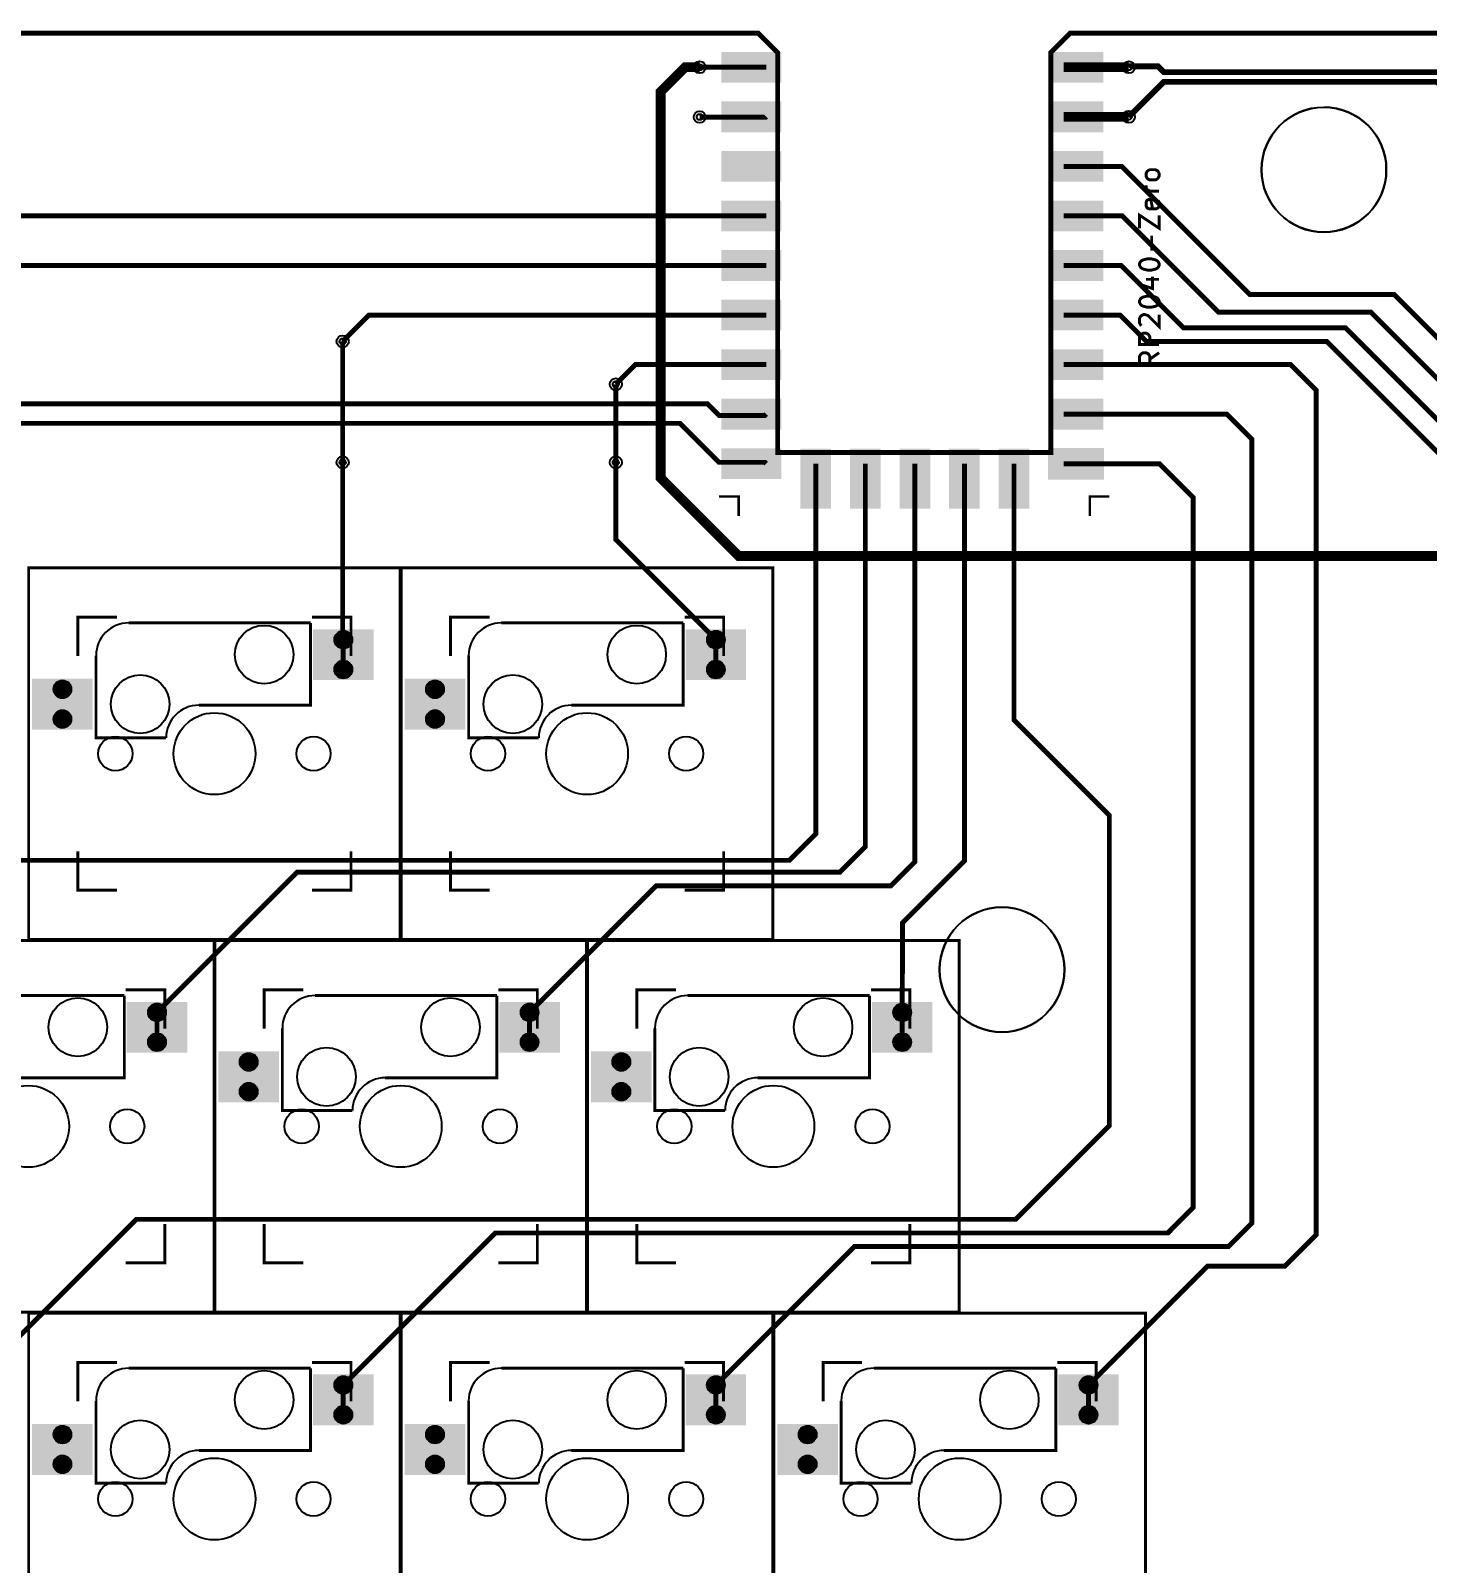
# Model space of a CAD drawing. Header units: millimetres. Extents: x 40 to 250, y -150 to -30.
# Drawn here: x 83.7 to 155.3, y -108.4 to -29.9 of the extents above; entities that cross this region are included whole.
import ezdxf

# ---------------------------------------------------------------- set-up
doc = ezdxf.new("R2010")
doc.units = ezdxf.units.MM
for name, color, linetype, true_color in [('BoardOutline', 7, 'Continuous', 0xff00ff), ('BottomLayer', 7, 'Continuous', 0x0000ff), ('BottomPasteMaskLayer', 7, 'Continuous', 0x800000), ('BottomSilkLayer', 7, 'Continuous', 0x808000), ('BottomSolderMaskLayer', 7, 'Continuous', 0xaa00ff), ('Document', 7, 'Continuous', 0xffffff), ('Hole', 7, 'Continuous', 0x222222), ('Multi-Layer', 7, 'Continuous', 0xc0c0c0), ('TopLayer', 7, 'Continuous', 0xff0000), ('TopPasteMaskLayer', 7, 'Continuous', 0x808080), ('TopSilkLayer', 7, 'Continuous', 0xffff00), ('TopSolderMaskLayer', 7, 'Continuous', 0x800080)]:
    doc.layers.add(name, color=color, linetype=linetype, true_color=true_color)

msp = doc.modelspace()

# ---------------------------------------------------------------- hatches: boundary and pattern name
at = {"layer": 'BottomLayer'}
for points in [[(98.234, -60.603), (101.233, -60.603), (101.233, -63.105), (98.234, -63.105)], [(117.334, -60.603), (120.334, -60.603), (120.334, -63.105), (117.334, -63.105)], [(83.834, -63.143), (86.834, -63.143), (86.834, -65.645), (83.834, -65.645)], [(102.935, -63.143), (105.934, -63.143), (105.934, -65.645), (102.935, -65.645)], [(88.684, -79.703), (91.683, -79.703), (91.683, -82.205), (88.684, -82.205)], [(107.784, -79.703), (110.783, -79.703), (110.783, -82.205), (107.784, -82.205)], [(126.884, -79.703), (129.884, -79.703), (129.884, -82.205), (126.884, -82.205)], [(93.384, -82.243), (96.384, -82.243), (96.384, -84.745), (93.384, -84.745)], [(112.485, -82.243), (115.484, -82.243), (115.484, -84.745), (112.485, -84.745)], [(98.234, -98.804), (101.233, -98.804), (101.233, -101.306), (98.234, -101.306)], [(117.334, -98.804), (120.333, -98.804), (120.333, -101.306), (117.334, -101.306)], [(136.434, -98.804), (139.434, -98.804), (139.434, -101.306), (136.434, -101.306)], [(83.834, -101.344), (86.834, -101.344), (86.834, -103.846), (83.834, -103.846)], [(102.934, -101.344), (105.934, -101.344), (105.934, -103.846), (102.934, -103.846)], [(122.035, -101.344), (125.034, -101.344), (125.034, -103.846), (122.035, -103.846)]]:
    msp.add_hatch(color=256, dxfattribs=at).paths.add_polyline_path(points)
at = {"layer": 'BottomPasteMaskLayer'}
for points in [[(98.234, -60.603), (101.233, -60.603), (101.233, -63.105), (98.234, -63.105)], [(117.334, -60.603), (120.334, -60.603), (120.334, -63.105), (117.334, -63.105)], [(83.834, -63.143), (86.834, -63.143), (86.834, -65.645), (83.834, -65.645)], [(102.935, -63.143), (105.934, -63.143), (105.934, -65.645), (102.935, -65.645)], [(88.684, -79.703), (91.683, -79.703), (91.683, -82.205), (88.684, -82.205)], [(107.784, -79.703), (110.783, -79.703), (110.783, -82.205), (107.784, -82.205)], [(126.884, -79.703), (129.884, -79.703), (129.884, -82.205), (126.884, -82.205)], [(93.384, -82.243), (96.384, -82.243), (96.384, -84.745), (93.384, -84.745)], [(112.485, -82.243), (115.484, -82.243), (115.484, -84.745), (112.485, -84.745)], [(98.234, -98.804), (101.233, -98.804), (101.233, -101.306), (98.234, -101.306)], [(117.334, -98.804), (120.333, -98.804), (120.333, -101.306), (117.334, -101.306)], [(136.434, -98.804), (139.434, -98.804), (139.434, -101.306), (136.434, -101.306)], [(83.834, -101.344), (86.834, -101.344), (86.834, -103.846), (83.834, -103.846)], [(102.934, -101.344), (105.934, -101.344), (105.934, -103.846), (102.934, -103.846)], [(122.035, -101.344), (125.034, -101.344), (125.034, -103.846), (122.035, -103.846)]]:
    msp.add_hatch(color=256, dxfattribs=at).paths.add_polyline_path(points)
at = {"layer": 'BottomSolderMaskLayer'}
for points in [[(98.183, -60.552), (101.284, -60.552), (101.284, -63.156), (98.183, -63.156)], [(99.276, -61.092, 1), (100.191, -61.092, 1)], [(117.283, -60.552), (120.384, -60.552), (120.384, -63.156), (117.283, -63.156)], [(118.376, -61.092, 1), (119.291, -61.092, 1)], [(99.276, -62.616, 1), (100.191, -62.616, 1)], [(118.376, -62.616, 1), (119.291, -62.616, 1)], [(83.783, -63.092), (86.885, -63.092), (86.885, -65.696), (83.783, -65.696)], [(84.877, -63.632, 1), (85.791, -63.632, 1)], [(102.884, -63.092), (105.985, -63.092), (105.985, -65.696), (102.884, -65.696)], [(103.977, -63.632, 1), (104.892, -63.632, 1)], [(84.877, -65.156, 1), (85.791, -65.156, 1)], [(103.977, -65.156, 1), (104.892, -65.156, 1)], [(88.633, -79.653), (91.734, -79.653), (91.734, -82.256), (88.633, -82.256)], [(89.726, -80.193, 1), (90.641, -80.193, 1)], [(107.733, -79.653), (110.834, -79.653), (110.834, -82.256), (107.733, -82.256)], [(108.826, -80.193, 1), (109.741, -80.193, 1)], [(126.833, -79.653), (129.934, -79.653), (129.934, -82.256), (126.833, -82.256)], [(127.927, -80.193, 1), (128.841, -80.193, 1)], [(89.726, -81.717, 1), (90.641, -81.717, 1)], [(108.826, -81.717, 1), (109.741, -81.717, 1)], [(127.927, -81.717, 1), (128.841, -81.717, 1)], [(93.333, -82.193), (96.435, -82.193), (96.435, -84.796), (93.333, -84.796)], [(94.427, -82.733, 1), (95.341, -82.733, 1)], [(112.434, -82.193), (115.535, -82.193), (115.535, -84.796), (112.434, -84.796)], [(113.527, -82.733, 1), (114.442, -82.733, 1)], [(94.427, -84.257, 1), (95.341, -84.257, 1)], [(113.527, -84.257, 1), (114.442, -84.257, 1)], [(98.183, -98.753), (101.284, -98.753), (101.284, -101.357), (98.183, -101.357)], [(99.276, -99.293, 1), (100.191, -99.293, 1)], [(117.283, -98.753), (120.384, -98.753), (120.384, -101.357), (117.283, -101.357)], [(118.376, -99.293, 1), (119.291, -99.293, 1)], [(136.383, -98.753), (139.484, -98.753), (139.484, -101.357), (136.383, -101.357)], [(137.477, -99.293, 1), (138.391, -99.293, 1)], [(99.276, -100.817, 1), (100.191, -100.817, 1)], [(118.376, -100.817, 1), (119.291, -100.817, 1)], [(137.477, -100.817, 1), (138.391, -100.817, 1)], [(83.783, -101.293), (86.885, -101.293), (86.885, -103.897), (83.783, -103.897)], [(102.883, -101.293), (105.985, -101.293), (105.985, -103.897), (102.883, -103.897)], [(121.984, -101.293), (125.085, -101.293), (125.085, -103.897), (121.984, -103.897)], [(84.877, -101.833, 1), (85.791, -101.833, 1)], [(103.977, -101.833, 1), (104.891, -101.833, 1)], [(123.077, -101.833, 1), (123.992, -101.833, 1)], [(84.877, -103.357, 1), (85.791, -103.357, 1)], [(103.977, -103.357, 1), (104.891, -103.357, 1)], [(123.077, -103.357, 1), (123.992, -103.357, 1)]]:
    msp.add_hatch(color=256, dxfattribs=at).paths.add_polyline_path(points)
at = {"layer": 'Multi-Layer'}
for points in [[(99.327, -61.092, 1), (100.14, -61.092, 1)], [(118.427, -61.092, 1), (119.24, -61.092, 1)], [(99.327, -62.616, 1), (100.14, -62.616, 1)], [(118.427, -62.616, 1), (119.24, -62.616, 1)], [(84.928, -63.632, 1), (85.741, -63.632, 1)], [(104.028, -63.632, 1), (104.841, -63.632, 1)], [(84.928, -65.156, 1), (85.741, -65.156, 1)], [(104.028, -65.156, 1), (104.841, -65.156, 1)], [(89.777, -80.193, 1), (90.59, -80.193, 1)], [(108.877, -80.193, 1), (109.69, -80.193, 1)], [(127.977, -80.193, 1), (128.79, -80.193, 1)], [(89.777, -81.717, 1), (90.59, -81.717, 1)], [(108.877, -81.717, 1), (109.69, -81.717, 1)], [(127.977, -81.717, 1), (128.79, -81.717, 1)], [(94.478, -82.733, 1), (95.291, -82.733, 1)], [(113.578, -82.733, 1), (114.391, -82.733, 1)], [(94.478, -84.257, 1), (95.291, -84.257, 1)], [(113.578, -84.257, 1), (114.391, -84.257, 1)], [(99.327, -99.293, 1), (100.14, -99.293, 1)], [(118.427, -99.293, 1), (119.24, -99.293, 1)], [(137.527, -99.293, 1), (138.34, -99.293, 1)], [(99.327, -100.817, 1), (100.14, -100.817, 1)], [(118.427, -100.817, 1), (119.24, -100.817, 1)], [(137.527, -100.817, 1), (138.34, -100.817, 1)], [(84.928, -101.833, 1), (85.741, -101.833, 1)], [(104.028, -101.833, 1), (104.84, -101.833, 1)], [(123.128, -101.833, 1), (123.941, -101.833, 1)], [(84.928, -103.357, 1), (85.741, -103.357, 1)], [(104.028, -103.357, 1), (104.84, -103.357, 1)], [(123.128, -103.357, 1), (123.941, -103.357, 1)]]:
    msp.add_hatch(color=256, dxfattribs=at).paths.add_polyline_path(points)
at = {"layer": 'TopLayer'}
for points in [[(119.15, -30.988), (122.174, -30.988), (122.174, -32.512), (119.15, -32.512)], [(135.891, -30.988), (138.653, -30.988), (138.653, -32.512), (135.891, -32.512)], [(119.15, -33.528), (122.174, -33.528), (122.174, -35.052), (119.15, -35.052)], [(135.891, -33.528), (138.653, -33.528), (138.653, -35.052), (135.891, -35.052)], [(119.15, -36.068), (122.174, -36.068), (122.174, -37.592), (119.15, -37.592)], [(135.891, -36.068), (138.653, -36.068), (138.653, -37.592), (135.891, -37.592)], [(119.15, -38.608), (122.174, -38.608), (122.174, -40.132), (119.15, -40.132)], [(135.891, -38.608), (138.653, -38.608), (138.653, -40.132), (135.891, -40.132)], [(119.15, -41.148), (122.174, -41.148), (122.174, -42.672), (119.15, -42.672)], [(135.891, -41.148), (138.653, -41.148), (138.653, -42.672), (135.891, -42.672)], [(119.15, -43.688), (122.174, -43.688), (122.174, -45.212), (119.15, -45.212)], [(135.891, -43.688), (138.653, -43.688), (138.653, -45.212), (135.891, -45.212)], [(119.15, -46.228), (122.174, -46.228), (122.174, -47.752), (119.15, -47.752)], [(135.891, -46.228), (138.653, -46.228), (138.653, -47.752), (135.891, -47.752)], [(119.15, -48.768), (122.174, -48.768), (122.174, -50.292), (119.15, -50.292)], [(135.891, -48.768), (138.653, -48.768), (138.653, -50.292), (135.891, -50.292)], [(119.15, -51.308), (122.174, -51.308), (122.174, -52.832), (119.15, -52.832)], [(123.19, -51.308), (124.714, -51.308), (124.714, -54.332), (123.19, -54.332)], [(125.73, -51.308), (127.254, -51.308), (127.254, -54.332), (125.73, -54.332)], [(128.27, -51.308), (129.794, -51.308), (129.794, -54.332), (128.27, -54.332)], [(130.811, -51.308), (132.335, -51.308), (132.335, -54.332), (130.811, -54.332)], [(133.351, -51.308), (134.875, -51.308), (134.875, -54.332), (133.351, -54.332)], [(135.891, -51.308), (138.653, -51.308), (138.653, -52.832), (135.891, -52.832)]]:
    msp.add_hatch(color=256, dxfattribs=at).paths.add_polyline_path(points)
at = {"layer": 'TopPasteMaskLayer'}
for points in [[(119.15, -30.988), (122.174, -30.988), (122.174, -32.512), (119.15, -32.512)], [(135.891, -30.988), (138.653, -30.988), (138.653, -32.512), (135.891, -32.512)], [(119.15, -33.528), (122.174, -33.528), (122.174, -35.052), (119.15, -35.052)], [(135.891, -33.528), (138.653, -33.528), (138.653, -35.052), (135.891, -35.052)], [(119.15, -36.068), (122.174, -36.068), (122.174, -37.592), (119.15, -37.592)], [(135.891, -36.068), (138.653, -36.068), (138.653, -37.592), (135.891, -37.592)], [(119.15, -38.608), (122.174, -38.608), (122.174, -40.132), (119.15, -40.132)], [(135.891, -38.608), (138.653, -38.608), (138.653, -40.132), (135.891, -40.132)], [(119.15, -41.148), (122.174, -41.148), (122.174, -42.672), (119.15, -42.672)], [(135.891, -41.148), (138.653, -41.148), (138.653, -42.672), (135.891, -42.672)], [(119.15, -43.688), (122.174, -43.688), (122.174, -45.212), (119.15, -45.212)], [(135.891, -43.688), (138.653, -43.688), (138.653, -45.212), (135.891, -45.212)], [(119.15, -46.228), (122.174, -46.228), (122.174, -47.752), (119.15, -47.752)], [(135.891, -46.228), (138.653, -46.228), (138.653, -47.752), (135.891, -47.752)], [(119.15, -48.768), (122.174, -48.768), (122.174, -50.292), (119.15, -50.292)], [(135.891, -48.768), (138.653, -48.768), (138.653, -50.292), (135.891, -50.292)], [(119.15, -51.308), (122.174, -51.308), (122.174, -52.832), (119.15, -52.832)], [(123.19, -51.308), (124.714, -51.308), (124.714, -54.332), (123.19, -54.332)], [(125.73, -51.308), (127.254, -51.308), (127.254, -54.332), (125.73, -54.332)], [(128.27, -51.308), (129.794, -51.308), (129.794, -54.332), (128.27, -54.332)], [(130.811, -51.308), (132.335, -51.308), (132.335, -54.332), (130.811, -54.332)], [(133.351, -51.308), (134.875, -51.308), (134.875, -54.332), (133.351, -54.332)], [(135.891, -51.308), (138.653, -51.308), (138.653, -52.832), (135.891, -52.832)]]:
    msp.add_hatch(color=256, dxfattribs=at).paths.add_polyline_path(points)
at = {"layer": 'TopSolderMaskLayer'}
for points in [[(119.112, -30.963), (122.187, -30.963), (122.187, -32.537), (119.112, -32.537)], [(135.877, -30.963), (138.689, -30.963), (138.689, -32.537), (135.877, -32.537)], [(119.112, -33.503), (122.187, -33.503), (122.187, -35.078), (119.112, -35.078)], [(135.877, -33.503), (138.689, -33.503), (138.689, -35.077), (135.877, -35.077)], [(119.112, -36.043), (122.187, -36.043), (122.187, -37.617), (119.112, -37.617)], [(135.877, -36.043), (138.689, -36.043), (138.689, -37.617), (135.877, -37.617)], [(119.112, -38.583), (122.187, -38.583), (122.187, -40.157), (119.112, -40.157)], [(135.877, -38.583), (138.689, -38.583), (138.689, -40.157), (135.877, -40.157)], [(119.112, -41.123), (122.187, -41.123), (122.187, -42.697), (119.112, -42.697)], [(135.877, -41.123), (138.689, -41.123), (138.689, -42.697), (135.877, -42.697)], [(119.112, -43.662), (122.187, -43.662), (122.187, -45.237), (119.112, -45.237)], [(135.877, -43.662), (138.689, -43.662), (138.689, -45.237), (135.877, -45.237)], [(119.112, -46.202), (122.187, -46.202), (122.187, -47.777), (119.112, -47.777)], [(135.877, -46.202), (138.689, -46.202), (138.689, -47.777), (135.877, -47.777)], [(119.112, -48.742), (122.187, -48.742), (122.187, -50.317), (119.112, -50.317)], [(135.877, -48.742), (138.689, -48.742), (138.689, -50.317), (135.877, -50.317)], [(119.112, -51.282), (122.187, -51.282), (122.187, -52.857), (119.112, -52.857)], [(123.165, -51.295), (124.74, -51.295), (124.74, -54.37), (123.165, -54.37)], [(125.705, -51.295), (127.28, -51.295), (127.28, -54.37), (125.705, -54.37)], [(128.245, -51.295), (129.82, -51.295), (129.82, -54.37), (128.245, -54.37)], [(130.785, -51.295), (132.36, -51.295), (132.36, -54.37), (130.785, -54.37)], [(133.325, -51.295), (134.9, -51.295), (134.9, -54.37), (133.325, -54.37)], [(135.862, -51.257), (138.726, -51.257), (138.726, -52.883), (135.862, -52.883)], [(99.276, -61.092, 1), (100.191, -61.092, 1)], [(118.376, -61.092, 1), (119.291, -61.092, 1)], [(99.276, -62.616, 1), (100.191, -62.616, 1)], [(118.376, -62.616, 1), (119.291, -62.616, 1)], [(84.877, -63.632, 1), (85.791, -63.632, 1)], [(103.977, -63.632, 1), (104.892, -63.632, 1)], [(84.877, -65.156, 1), (85.791, -65.156, 1)], [(103.977, -65.156, 1), (104.892, -65.156, 1)], [(89.726, -80.193, 1), (90.641, -80.193, 1)], [(108.826, -80.193, 1), (109.741, -80.193, 1)], [(127.927, -80.193, 1), (128.841, -80.193, 1)], [(89.726, -81.717, 1), (90.641, -81.717, 1)], [(108.826, -81.717, 1), (109.741, -81.717, 1)], [(127.927, -81.717, 1), (128.841, -81.717, 1)], [(94.427, -82.733, 1), (95.341, -82.733, 1)], [(113.527, -82.733, 1), (114.442, -82.733, 1)], [(94.427, -84.257, 1), (95.341, -84.257, 1)], [(113.527, -84.257, 1), (114.442, -84.257, 1)], [(99.276, -99.293, 1), (100.191, -99.293, 1)], [(118.376, -99.293, 1), (119.291, -99.293, 1)], [(137.477, -99.293, 1), (138.391, -99.293, 1)], [(99.276, -100.817, 1), (100.191, -100.817, 1)], [(118.376, -100.817, 1), (119.291, -100.817, 1)], [(137.477, -100.817, 1), (138.391, -100.817, 1)], [(84.877, -101.833, 1), (85.791, -101.833, 1)], [(103.977, -101.833, 1), (104.891, -101.833, 1)], [(123.077, -101.833, 1), (123.992, -101.833, 1)], [(84.877, -103.357, 1), (85.791, -103.357, 1)], [(103.977, -103.357, 1), (104.891, -103.357, 1)], [(123.077, -103.357, 1), (123.992, -103.357, 1)]]:
    msp.add_hatch(color=256, dxfattribs=at).paths.add_polyline_path(points)

# ---------------------------------------------------------------- linework, layer by layer
at = {"layer": 'BoardOutline', "const_width": 0.254}
msp.add_lwpolyline([(45, -30), (121, -30), (122, -31), (122, -51.5), (136, -51.5), (136, -31), (137, -30), (208.1, -30)], dxfattribs=at)
at = {"layer": 'BottomLayer'}
for points, const_width in [([(118, -31.75), (117.25, -31.75), (116, -33), (116, -52.8), (120, -56.8), (219.7, -56.8), (222.5, -54), (222.5, -41.15)], 0.5), ([(218, -41.15), (218, -43.5), (217, -44.5), (168.5, -44.5), (156, -32), (141.8, -32), (141.5, -31.7), (140.05, -31.7), (140, -31.75)], 0.3), ([(140, -34.29), (141.79, -32.5), (155.8, -32.5), (168.3, -45), (218, -45), (220, -43), (220, -41.15)], 0.3), ([(99.7, -52), (99.7, -45.8)], 0.254), ([(113.7, -52), (113.7, -48)], 0.254)]:
    msp.add_lwpolyline(points, dxfattribs=dict(at, const_width=const_width))
at = {"layer": 'BottomSilkLayer', "const_width": 0.15}
for points in [[(88.734, -60.232), (98.058, -60.232)], [(98.058, -60.237), (98.058, -64.446), (92.328, -64.446)], [(107.834, -60.232), (117.159, -60.232)], [(117.159, -60.237), (117.159, -64.446), (111.428, -64.446)], [(87.058, -61.906), (87.058, -66.12), (90.652, -66.12)], [(106.158, -61.906), (106.158, -66.12), (109.752, -66.12)], [(79.184, -79.333), (88.508, -79.333)], [(88.508, -79.338), (88.508, -83.547), (82.778, -83.547)], [(98.284, -79.333), (107.608, -79.333)], [(107.608, -79.338), (107.608, -83.547), (101.878, -83.547)], [(117.384, -79.333), (126.709, -79.333)], [(126.709, -79.338), (126.709, -83.547), (120.978, -83.547)], [(96.608, -81.007), (96.608, -85.22), (100.202, -85.22)], [(115.708, -81.007), (115.708, -85.22), (119.302, -85.22)], [(88.734, -98.433), (98.058, -98.433)], [(98.058, -98.438), (98.058, -102.647), (92.328, -102.647)], [(107.834, -98.433), (117.158, -98.433)], [(117.158, -98.438), (117.158, -102.647), (111.428, -102.647)], [(126.934, -98.433), (136.259, -98.433)], [(136.259, -98.438), (136.259, -102.647), (130.528, -102.647)], [(87.058, -100.107), (87.058, -104.321), (90.652, -104.321)], [(106.158, -100.107), (106.158, -104.321), (109.752, -104.321)], [(125.258, -100.107), (125.258, -104.321), (128.852, -104.321)]]:
    msp.add_lwpolyline(points, dxfattribs=at)
at = {"layer": 'BottomSilkLayer'}
for centre, radius, start, end in [((150, -37.004), 3.2, 0.07049, 359.92951), ((88.733, -61.906), 1.675, 90, 180), ((107.833, -61.906), 1.675, 90, 180), ((92.328, -66.121), 1.675, 90, 180), ((111.428, -66.121), 1.675, 90, 180), ((133.5, -78.004), 3.2, 0.07049, 359.92951), ((98.283, -81.007), 1.675, 90, 180), ((117.383, -81.007), 1.675, 90, 180), ((101.878, -85.221), 1.675, 90, 180), ((120.978, -85.221), 1.675, 90, 180), ((88.733, -100.107), 1.675, 90, 180), ((107.833, -100.107), 1.675, 90, 180), ((126.933, -100.107), 1.675, 90, 180), ((92.328, -104.322), 1.675, 90, 180), ((111.428, -104.322), 1.675, 90, 180), ((130.528, -104.322), 1.675, 90, 180)]:
    msp.add_arc(centre, radius, start, end, dxfattribs=at)
at = {"layer": 'BottomSolderMaskLayer'}
for centre, radius in [((99.734, -61.092), 0.457), ((99.733, -61.092), 0.253), ((118.834, -61.092), 0.457), ((118.834, -61.092), 0.253), ((99.734, -62.616), 0.457), ((99.733, -62.616), 0.253), ((118.834, -62.616), 0.457), ((118.834, -62.616), 0.253), ((85.334, -63.632), 0.457), ((85.334, -63.632), 0.229), ((104.434, -63.632), 0.457), ((104.434, -63.632), 0.229), ((85.334, -65.156), 0.457), ((85.334, -65.156), 0.229), ((104.434, -65.156), 0.457), ((104.434, -65.156), 0.229), ((90.183, -80.193), 0.457), ((90.183, -80.192), 0.253), ((109.283, -80.193), 0.457), ((109.283, -80.192), 0.253), ((128.384, -80.193), 0.457), ((128.384, -80.192), 0.253), ((90.183, -81.717), 0.457), ((90.183, -81.716), 0.253), ((109.283, -81.717), 0.457), ((109.283, -81.716), 0.253), ((128.384, -81.717), 0.457), ((128.384, -81.716), 0.253), ((94.884, -82.733), 0.457), ((113.985, -82.733), 0.457), ((94.884, -82.732), 0.229), ((113.984, -82.732), 0.229), ((94.884, -84.257), 0.457), ((94.884, -84.256), 0.229), ((113.985, -84.257), 0.457), ((113.984, -84.256), 0.229), ((99.734, -99.293), 0.457), ((118.833, -99.293), 0.457), ((137.934, -99.293), 0.457), ((99.733, -99.293), 0.253), ((118.833, -99.293), 0.253), ((137.934, -99.293), 0.253), ((99.734, -100.817), 0.457), ((118.833, -100.817), 0.457), ((137.934, -100.817), 0.457), ((99.733, -100.817), 0.253), ((118.833, -100.817), 0.253), ((137.934, -100.817), 0.253), ((85.334, -101.833), 0.457), ((85.334, -101.833), 0.229), ((104.434, -101.833), 0.457), ((104.434, -101.833), 0.229), ((123.534, -101.833), 0.457), ((123.534, -101.833), 0.229), ((85.334, -103.357), 0.457), ((104.434, -103.357), 0.457), ((123.534, -103.357), 0.457), ((85.334, -103.357), 0.229), ((104.434, -103.357), 0.229), ((123.534, -103.357), 0.229)]:
    msp.add_circle(centre, radius, dxfattribs=at)
for centre in [(150, -37.004), (133.5, -78.004)]:
    msp.add_arc(centre, 3.2, 0.07049, 359.92951, dxfattribs=at)
at = {"layer": 'Document', "const_width": 0.15}
for points in [[(88.129, -59.934), (86.129, -59.934), (86.129, -61.934)], [(88.129, -59.934), (86.129, -59.934), (86.129, -61.934)], [(98.129, -59.934), (100.129, -59.934), (100.129, -61.934)], [(98.129, -59.934), (100.129, -59.934), (100.129, -61.934)], [(98.129, -59.934), (100.129, -59.934), (100.129, -61.934)], [(98.129, -59.934), (100.129, -59.934), (100.129, -61.934)], [(107.23, -59.934), (105.23, -59.934), (105.23, -61.934)], [(107.23, -59.934), (105.23, -59.934), (105.23, -61.934)], [(117.23, -59.934), (119.23, -59.934), (119.23, -61.934)], [(117.23, -59.934), (119.23, -59.934), (119.23, -61.934)], [(117.23, -59.934), (119.23, -59.934), (119.23, -61.934)], [(117.23, -59.934), (119.23, -59.934), (119.23, -61.934)], [(86.129, -71.934), (86.129, -73.934), (88.129, -73.934)], [(86.129, -71.934), (86.129, -73.934), (88.129, -73.934)], [(98.129, -73.934), (100.129, -73.934), (100.129, -71.934)], [(98.129, -73.934), (100.129, -73.934), (100.129, -71.934)], [(105.23, -71.934), (105.23, -73.934), (107.23, -73.934)], [(105.23, -71.934), (105.23, -73.934), (107.23, -73.934)], [(117.23, -73.934), (119.23, -73.934), (119.23, -71.934)], [(117.23, -73.934), (119.23, -73.934), (119.23, -71.934)], [(88.579, -79.034), (90.579, -79.034), (90.579, -81.034)], [(88.579, -79.034), (90.579, -79.034), (90.579, -81.034)], [(88.579, -79.034), (90.579, -79.034), (90.579, -81.034)], [(88.579, -79.034), (90.579, -79.034), (90.579, -81.034)], [(97.679, -79.034), (95.679, -79.034), (95.679, -81.034)], [(97.679, -79.034), (95.679, -79.034), (95.679, -81.034)], [(107.679, -79.034), (109.679, -79.034), (109.679, -81.034)], [(107.679, -79.034), (109.679, -79.034), (109.679, -81.034)], [(107.679, -79.034), (109.679, -79.034), (109.679, -81.034)], [(107.679, -79.034), (109.679, -79.034), (109.679, -81.034)], [(116.78, -79.034), (114.78, -79.034), (114.78, -81.034)], [(116.78, -79.034), (114.78, -79.034), (114.78, -81.034)], [(126.78, -79.034), (128.78, -79.034), (128.78, -81.034)], [(126.78, -79.034), (128.78, -79.034), (128.78, -81.034)], [(126.78, -79.034), (128.78, -79.034), (128.78, -81.034)], [(126.78, -79.034), (128.78, -79.034), (128.78, -81.034)], [(88.579, -93.034), (90.579, -93.034), (90.579, -91.034)], [(88.579, -93.034), (90.579, -93.034), (90.579, -91.034)], [(95.679, -91.034), (95.679, -93.034), (97.679, -93.034)], [(95.679, -91.034), (95.679, -93.034), (97.679, -93.034)], [(107.679, -93.034), (109.679, -93.034), (109.679, -91.034)], [(107.679, -93.034), (109.679, -93.034), (109.679, -91.034)], [(114.78, -91.034), (114.78, -93.034), (116.78, -93.034)], [(114.78, -91.034), (114.78, -93.034), (116.78, -93.034)], [(126.78, -93.034), (128.78, -93.034), (128.78, -91.034)], [(126.78, -93.034), (128.78, -93.034), (128.78, -91.034)], [(88.129, -98.135), (86.129, -98.135), (86.129, -100.135)], [(88.129, -98.135), (86.129, -98.135), (86.129, -100.135)], [(98.129, -98.135), (100.129, -98.135), (100.129, -100.135)], [(98.129, -98.135), (100.129, -98.135), (100.129, -100.135)], [(98.129, -98.135), (100.129, -98.135), (100.129, -100.135)], [(98.129, -98.135), (100.129, -98.135), (100.129, -100.135)], [(107.229, -98.135), (105.229, -98.135), (105.229, -100.135)], [(107.229, -98.135), (105.229, -98.135), (105.229, -100.135)], [(117.229, -98.135), (119.229, -98.135), (119.229, -100.135)], [(117.229, -98.135), (119.229, -98.135), (119.229, -100.135)], [(117.229, -98.135), (119.229, -98.135), (119.229, -100.135)], [(117.229, -98.135), (119.229, -98.135), (119.229, -100.135)], [(126.33, -98.135), (124.33, -98.135), (124.33, -100.135)], [(126.33, -98.135), (124.33, -98.135), (124.33, -100.135)], [(136.33, -98.135), (138.33, -98.135), (138.33, -100.135)], [(136.33, -98.135), (138.33, -98.135), (138.33, -100.135)], [(136.33, -98.135), (138.33, -98.135), (138.33, -100.135)], [(136.33, -98.135), (138.33, -98.135), (138.33, -100.135)]]:
    msp.add_lwpolyline(points, dxfattribs=at)
at = {"layer": 'Hole'}
for centre, radius in [((118, -31.75), 0.155), ((140, -31.75), 0.155), ((118, -34.3), 0.152), ((140, -34.29), 0.155), ((150, -37), 3.2), ((99.7, -45.8), 0.155), ((113.7, -48), 0.155), ((99.7, -52), 0.155), ((113.7, -52), 0.155), ((133.5, -78), 3.2)]:
    msp.add_circle(centre, radius, dxfattribs=at)
at = {"layer": 'Multi-Layer'}
for centre, radius in [((118, -31.75), 0.31), ((140, -31.75), 0.31), ((118, -34.3), 0.305), ((140, -34.29), 0.31), ((150, -37), 3.2), ((99.7, -45.8), 0.31), ((113.7, -48), 0.31), ((99.7, -52), 0.31), ((113.7, -52), 0.31), ((95.675, -61.854), 1.5), ((114.775, -61.854), 1.5), ((99.734, -61.092), 0.406), ((99.733, -61.092), 0.225), ((118.834, -61.092), 0.406), ((118.834, -61.092), 0.225), ((99.734, -62.616), 0.406), ((99.733, -62.616), 0.225), ((118.834, -62.616), 0.406), ((118.834, -62.616), 0.225), ((85.334, -63.632), 0.406), ((85.334, -63.632), 0.203), ((89.325, -64.394), 1.5), ((104.434, -63.632), 0.406), ((104.434, -63.632), 0.203), ((108.425, -64.394), 1.5), ((85.334, -65.156), 0.406), ((85.334, -65.156), 0.203), ((93.13, -66.934), 2.096), ((104.434, -65.156), 0.406), ((104.434, -65.156), 0.203), ((112.23, -66.934), 2.096), ((88.05, -66.934), 0.875), ((98.21, -66.934), 0.875), ((107.15, -66.934), 0.875), ((117.31, -66.934), 0.875), ((133.5, -78), 3.2), ((86.124, -80.955), 1.5), ((90.183, -80.193), 0.406), ((90.183, -80.192), 0.225), ((105.225, -80.955), 1.5), ((109.283, -80.193), 0.406), ((109.283, -80.192), 0.225), ((124.325, -80.955), 1.5), ((128.384, -80.193), 0.406), ((128.384, -80.192), 0.225), ((90.183, -81.717), 0.406), ((90.183, -81.716), 0.225), ((109.283, -81.717), 0.406), ((109.283, -81.716), 0.225), ((128.384, -81.717), 0.406), ((128.384, -81.716), 0.225), ((94.884, -82.733), 0.406), ((98.875, -83.495), 1.5), ((113.985, -82.733), 0.406), ((117.975, -83.495), 1.5), ((94.884, -82.732), 0.203), ((113.984, -82.732), 0.203), ((83.579, -86.035), 2.096), ((94.884, -84.257), 0.406), ((94.884, -84.256), 0.203), ((102.679, -86.035), 2.096), ((113.985, -84.257), 0.406), ((113.984, -84.256), 0.203), ((121.78, -86.035), 2.096), ((88.659, -86.035), 0.875), ((97.599, -86.035), 0.875), ((107.759, -86.035), 0.875), ((116.7, -86.035), 0.875), ((126.86, -86.035), 0.875), ((95.675, -100.055), 1.5), ((99.734, -99.293), 0.406), ((114.774, -100.055), 1.5), ((118.833, -99.293), 0.406), ((133.875, -100.055), 1.5), ((137.934, -99.293), 0.406), ((99.733, -99.293), 0.225), ((118.833, -99.293), 0.225), ((137.934, -99.293), 0.225), ((99.734, -100.817), 0.406), ((118.833, -100.817), 0.406), ((137.934, -100.817), 0.406), ((89.325, -102.595), 1.5), ((99.733, -100.817), 0.225), ((108.424, -102.595), 1.5), ((118.833, -100.817), 0.225), ((127.525, -102.595), 1.5), ((137.934, -100.817), 0.225), ((85.334, -101.833), 0.406), ((85.334, -101.833), 0.203), ((104.434, -101.833), 0.406), ((104.434, -101.833), 0.203), ((123.534, -101.833), 0.406), ((123.534, -101.833), 0.203), ((85.334, -103.357), 0.406), ((85.334, -103.357), 0.203), ((93.13, -105.135), 2.096), ((104.434, -103.357), 0.406), ((104.434, -103.357), 0.203), ((112.229, -105.135), 2.096), ((123.534, -103.357), 0.406), ((123.534, -103.357), 0.203), ((131.33, -105.135), 2.096), ((88.05, -105.135), 0.875), ((98.21, -105.135), 0.875), ((107.149, -105.135), 0.875), ((117.309, -105.135), 0.875), ((126.25, -105.135), 0.875), ((136.41, -105.135), 0.875)]:
    msp.add_circle(centre, radius, dxfattribs=at)
at = {"layer": 'TopLayer'}
for points, const_width in [([(121.412, -31.75), (118, -31.75)], 0.254), ([(136.653, -31.75), (140, -31.75)], 0.5), ([(121.412, -34.29), (121.402, -34.3), (118, -34.3)], 0.254), ([(136.653, -34.29), (140, -34.29)], 0.5), ([(136.653, -36.83), (139.63, -36.83), (146.2, -43.4), (153.6, -43.4), (188.3, -78.1), (220.64, -78.1), (222.732, -80.192)], 0.254), ([(77, -46), (79.7, -43.3), (79.7, -40.2), (80.53, -39.37), (121.412, -39.37)], 0.254), ([(136.653, -39.37), (139.67, -39.37), (144.6, -44.3), (152.4, -44.3), (203.7, -95.6), (238.14, -95.6), (241.833, -99.293)], 0.254), ([(80.6, -43.3), (81.99, -41.91), (121.412, -41.91)], 0.254), ([(136.653, -41.91), (139.61, -41.91), (142.8, -45.1), (151.1, -45.1), (203, -97), (220.44, -97), (222.732, -99.293)], 0.254), ([(55.55, -43), (62.5, -50), (117, -50), (119, -52), (121.343, -52), (121.412, -52.07)], 0.254), ([(65.55, -43), (71.5, -49), (118.4, -49), (119, -49.6), (121.342, -49.6), (121.412, -49.53)], 0.254), ([(99.7, -45.8), (101.05, -44.45), (121.412, -44.45)], 0.254), ([(203.632, -99.293), (150.14, -45.8), (140.9, -45.8), (139.55, -44.45), (136.653, -44.45)], 0.254), ([(113.7, -48), (114.71, -46.99), (121.412, -46.99)], 0.254), ([(137.934, -99.293), (144.026, -93.2), (148, -93.2), (149.6, -91.6), (149.6, -48.3), (148.29, -46.99), (136.653, -46.99)], 0.254), ([(118.833, -99.293), (125.926, -92.2), (145.1, -92.2), (146.3, -91), (146.3, -50.8), (145.03, -49.53), (136.653, -49.53)], 0.254), ([(71.083, -80.192), (78.876, -72.4), (122.6, -72.4), (123.952, -71.048), (123.952, -52.07)], 0.254), ([(80.633, -99.293), (89.126, -90.8), (134.2, -90.8), (139, -86), (139, -70.1), (134.113, -65.213), (134.113, -52.07)], 0.254), ([(90.183, -80.192), (97.376, -73), (125.2, -73), (126.492, -71.708), (126.492, -52.07)], 0.254), ([(99.733, -61.092), (99.7, -61.059), (99.7, -52)], 0.254), ([(99.733, -99.293), (107.526, -91.5), (142, -91.5), (143.3, -90.2), (143.3, -53.8), (141.57, -52.07), (136.653, -52.07)], 0.254), ([(109.283, -80.192), (115.776, -73.7), (127.8, -73.7), (129.032, -72.468), (129.032, -52.07)], 0.254), ([(118.834, -61.092), (113.7, -55.958), (113.7, -52)], 0.254), ([(128.384, -80.193), (128.4, -75.6), (131.573, -72.427), (131.573, -52.07)], 0.254), ([(99.733, -62.616), (99.733, -61.092)], 0.254), ([(118.834, -62.616), (118.834, -61.092)], 0.254), ([(90.183, -81.716), (90.183, -80.192)], 0.254), ([(109.283, -81.716), (109.283, -80.192)], 0.254), ([(128.384, -81.716), (128.384, -80.192)], 0.254), ([(99.733, -100.817), (99.733, -99.293)], 0.254), ([(118.833, -100.817), (118.833, -99.293)], 0.254), ([(137.934, -100.817), (137.934, -99.293)], 0.254)]:
    msp.add_lwpolyline(points, dxfattribs=dict(at, const_width=const_width))
at = {"layer": 'TopSilkLayer', "const_width": 0.15}
for points in [[(141.552, -37.333), (141.505, -37.428), (141.457, -37.476), (141.362, -37.524), (141.076, -37.524), (140.981, -37.476), (140.933, -37.428), (140.886, -37.333), (140.886, -37.191), (140.933, -37.095), (140.981, -37.047), (141.076, -37), (141.362, -37), (141.457, -37.047), (141.505, -37.095), (141.552, -37.191), (141.552, -37.333)], [(140.552, -41.905), (140.552, -41.809), (140.6, -41.714), (140.648, -41.667), (140.743, -41.619), (140.933, -41.572), (141.171, -41.572), (141.362, -41.619), (141.457, -41.667), (141.505, -41.714), (141.552, -41.809), (141.552, -41.905), (141.505, -42), (141.457, -42.047), (141.362, -42.095), (141.171, -42.143), (140.933, -42.143), (140.743, -42.095), (140.648, -42.047), (140.6, -42), (140.552, -41.905)], [(140.552, -43.809), (140.552, -43.714), (140.6, -43.619), (140.648, -43.572), (140.743, -43.524), (140.933, -43.476), (141.171, -43.476), (141.362, -43.524), (141.457, -43.572), (141.505, -43.619), (141.552, -43.714), (141.552, -43.809), (141.505, -43.905), (141.457, -43.953), (141.362, -44), (141.171, -44.047), (140.933, -44.047), (140.743, -44), (140.648, -43.953), (140.6, -43.905), (140.552, -43.809)], [(83.604, -57.409), (102.654, -57.409), (102.654, -76.459), (83.604, -76.459), (83.604, -57.409)], [(102.705, -57.409), (121.755, -57.409), (121.755, -76.459), (102.705, -76.459), (102.705, -57.409)], [(74.054, -76.509), (93.104, -76.509), (93.104, -95.559), (74.054, -95.559), (74.054, -76.509)], [(93.154, -76.509), (112.204, -76.509), (112.204, -95.559), (93.154, -95.559), (93.154, -76.509)], [(112.255, -76.509), (131.305, -76.509), (131.305, -95.559), (112.255, -95.559), (112.255, -76.509)], [(83.604, -95.61), (102.654, -95.61), (102.654, -114.66), (83.604, -114.66), (83.604, -95.61)], [(102.704, -95.61), (121.754, -95.61), (121.754, -114.66), (102.704, -114.66), (102.704, -95.61)], [(121.805, -95.61), (140.855, -95.61), (140.855, -114.66), (121.805, -114.66), (121.805, -95.61)]]:
    msp.add_lwpolyline(points, close=True, dxfattribs=at)
at = {"layer": 'TopSilkLayer'}
for points, const_width in [([(141.076, -38.095), (140.981, -38.047), (140.933, -38), (140.886, -37.905), (140.886, -37.809)], 0.15), ([(141.552, -38.095), (140.886, -38.095)], 0.15), ([(141.505, -38.572), (141.552, -38.667), (141.552, -38.857), (141.505, -38.953), (141.409, -39), (141.028, -39), (140.933, -38.953), (140.886, -38.857), (140.886, -38.667), (140.933, -38.572), (141.028, -38.524), (141.124, -38.524), (141.219, -39)], 0.15), ([(140.552, -40), (140.552, -39.333), (141.552, -40), (141.552, -39.333)], 0.15), ([(141.171, -41.143), (141.171, -40.381)], 0.15), ([(140.505, -42.857), (141.219, -43.095), (141.219, -42.476)], 0.15), ([(140.886, -42.619), (141.552, -42.619)], 0.15), ([(140.648, -45), (140.6, -44.953), (140.552, -44.857), (140.552, -44.619), (140.6, -44.524), (140.648, -44.476), (140.743, -44.428), (140.838, -44.428), (140.981, -44.476), (141.552, -45.047), (141.552, -44.428)], 0.15), ([(141.552, -45.953), (140.552, -45.953), (140.552, -45.572), (140.6, -45.476), (140.648, -45.428), (140.743, -45.381), (140.886, -45.381), (140.981, -45.428), (141.028, -45.476), (141.076, -45.572), (141.076, -45.953)], 0.15), ([(141.552, -46.953), (140.552, -46.953), (140.552, -46.572), (140.6, -46.476), (140.648, -46.428), (140.743, -46.381), (140.886, -46.381), (140.981, -46.428), (141.028, -46.476), (141.076, -46.572), (141.076, -46.953)], 0.15), ([(141.552, -46.381), (141.076, -46.714)], 0.15), ([(120, -54.75), (120, -53.75), (119, -53.75)], 0.12), ([(138, -54.75), (138, -53.75), (139, -53.75)], 0.12), ([(88.129, -59.934), (86.129, -59.934), (86.129, -61.934)], 0.15), ([(98.129, -59.934), (100.129, -59.934), (100.129, -61.934)], 0.15), ([(107.23, -59.934), (105.23, -59.934), (105.23, -61.934)], 0.15), ([(117.23, -59.934), (119.23, -59.934), (119.23, -61.934)], 0.15), ([(86.129, -71.934), (86.129, -73.934), (88.129, -73.934)], 0.15), ([(98.129, -73.934), (100.129, -73.934), (100.129, -71.934)], 0.15), ([(105.23, -71.934), (105.23, -73.934), (107.23, -73.934)], 0.15), ([(117.23, -73.934), (119.23, -73.934), (119.23, -71.934)], 0.15), ([(88.579, -79.034), (90.579, -79.034), (90.579, -81.034)], 0.15), ([(97.679, -79.034), (95.679, -79.034), (95.679, -81.034)], 0.15), ([(107.679, -79.034), (109.679, -79.034), (109.679, -81.034)], 0.15), ([(116.78, -79.034), (114.78, -79.034), (114.78, -81.034)], 0.15), ([(126.78, -79.034), (128.78, -79.034), (128.78, -81.034)], 0.15), ([(88.579, -93.034), (90.579, -93.034), (90.579, -91.034)], 0.15), ([(95.679, -91.034), (95.679, -93.034), (97.679, -93.034)], 0.15), ([(107.679, -93.034), (109.679, -93.034), (109.679, -91.034)], 0.15), ([(114.78, -91.034), (114.78, -93.034), (116.78, -93.034)], 0.15), ([(126.78, -93.034), (128.78, -93.034), (128.78, -91.034)], 0.15), ([(88.129, -98.135), (86.129, -98.135), (86.129, -100.135)], 0.15), ([(98.129, -98.135), (100.129, -98.135), (100.129, -100.135)], 0.15), ([(107.229, -98.135), (105.229, -98.135), (105.229, -100.135)], 0.15), ([(117.229, -98.135), (119.229, -98.135), (119.229, -100.135)], 0.15), ([(126.33, -98.135), (124.33, -98.135), (124.33, -100.135)], 0.15), ([(136.33, -98.135), (138.33, -98.135), (138.33, -100.135)], 0.15)]:
    msp.add_lwpolyline(points, dxfattribs=dict(at, const_width=const_width))
at = {"layer": 'TopSolderMaskLayer'}
for centre, radius in [((99.734, -61.092), 0.457), ((99.733, -61.092), 0.253), ((118.834, -61.092), 0.457), ((118.834, -61.092), 0.253), ((99.734, -62.616), 0.457), ((99.733, -62.616), 0.253), ((118.834, -62.616), 0.457), ((118.834, -62.616), 0.253), ((85.334, -63.632), 0.457), ((85.334, -63.632), 0.229), ((104.434, -63.632), 0.457), ((104.434, -63.632), 0.229), ((85.334, -65.156), 0.457), ((85.334, -65.156), 0.229), ((104.434, -65.156), 0.457), ((104.434, -65.156), 0.229), ((90.183, -80.193), 0.457), ((90.183, -80.192), 0.253), ((109.283, -80.193), 0.457), ((109.283, -80.192), 0.253), ((128.384, -80.193), 0.457), ((128.384, -80.192), 0.253), ((90.183, -81.717), 0.457), ((90.183, -81.716), 0.253), ((109.283, -81.717), 0.457), ((109.283, -81.716), 0.253), ((128.384, -81.717), 0.457), ((128.384, -81.716), 0.253), ((94.884, -82.733), 0.457), ((113.985, -82.733), 0.457), ((94.884, -82.732), 0.229), ((113.984, -82.732), 0.229), ((94.884, -84.257), 0.457), ((94.884, -84.256), 0.229), ((113.985, -84.257), 0.457), ((113.984, -84.256), 0.229), ((99.734, -99.293), 0.457), ((118.833, -99.293), 0.457), ((137.934, -99.293), 0.457), ((99.733, -99.293), 0.253), ((118.833, -99.293), 0.253), ((137.934, -99.293), 0.253), ((99.734, -100.817), 0.457), ((118.833, -100.817), 0.457), ((137.934, -100.817), 0.457), ((99.733, -100.817), 0.253), ((118.833, -100.817), 0.253), ((137.934, -100.817), 0.253), ((85.334, -101.833), 0.457), ((85.334, -101.833), 0.229), ((104.434, -101.833), 0.457), ((104.434, -101.833), 0.229), ((123.534, -101.833), 0.457), ((123.534, -101.833), 0.229), ((85.334, -103.357), 0.457), ((104.434, -103.357), 0.457), ((123.534, -103.357), 0.457), ((85.334, -103.357), 0.229), ((104.434, -103.357), 0.229), ((123.534, -103.357), 0.229)]:
    msp.add_circle(centre, radius, dxfattribs=at)
for centre in [(150, -37.004), (133.5, -78.004)]:
    msp.add_arc(centre, 3.2, 0.07049, 359.92951, dxfattribs=at)

doc.saveas('drawing.dxf')
